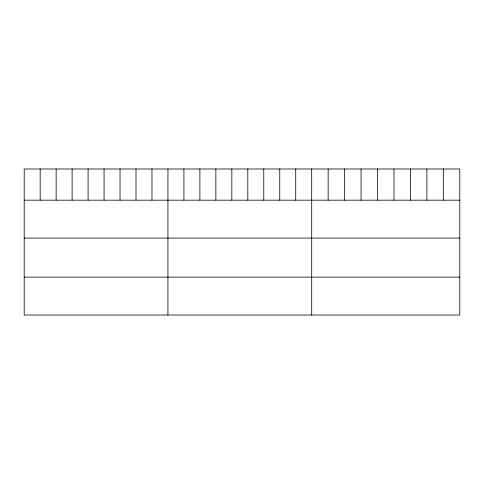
<?xml version="1.0" encoding="UTF-8"?>
<svg xmlns="http://www.w3.org/2000/svg" width="484" height="484" viewBox="0 0 484 484"><rect width="100%" height="100%" fill="white"/><g stroke="black" fill="none" stroke-linecap="round" stroke-linejoin="round"><path stroke-width="0.73" d="M459.8 200.176L459.8 315.024L24.2 315.024L24.2 168.977L459.8 168.977L459.8 200.176L24.2 200.176M24.2 238.074L459.8 238.074M24.2 277.12L459.8 277.12M443.344 168.977L443.344 200.176M426.888 168.977L426.888 200.176M410.432 168.977L410.432 200.176M393.976 168.977L393.976 200.176M377.52 168.977L377.52 200.176M361.064 168.977L361.064 200.176M344.608 168.977L344.608 200.176M328.152 168.977L328.152 200.176M311.696 168.977L311.696 315.024M295.724 168.977L295.724 200.176M279.752 168.977L279.752 200.176M263.78 168.977L263.78 200.176M247.808 168.977L247.808 200.176M231.836 168.977L231.836 200.176M215.864 168.977L215.864 200.176M199.892 168.977L199.892 200.176M183.92 168.977L183.92 200.176M167.948 168.977L167.948 315.024M151.976 168.977L151.976 200.176M136.004 168.977L136.004 200.176M120.032 168.977L120.032 200.176M104.06 168.977L104.06 200.176M88.088 168.977L88.088 200.176M72.116 168.977L72.116 200.176M56.144 168.977L56.144 200.176M40.172 168.977L40.172 200.176"/></g></svg>
